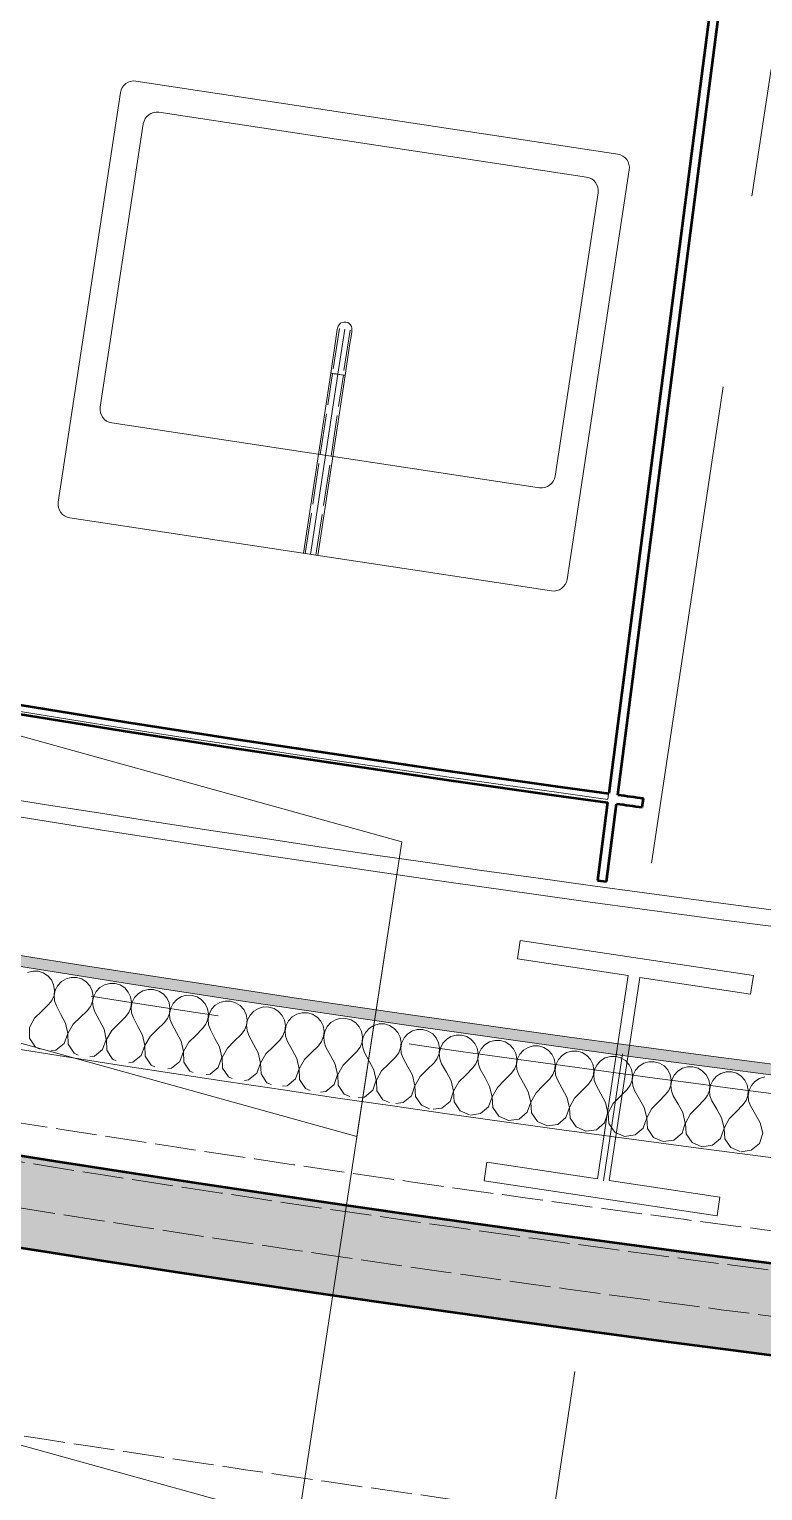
# Model space of a CAD drawing. Header units: millimetres. Extents: x -89663 to 74273, y -103666 to 18539.
# Drawn here: x -31186 to -30380, y -71964 to -70359 of the extents above; entities that cross this region are included whole.
import ezdxf
from ezdxf.enums import TextEntityAlignment as Align

# ---------------------------------------------------------------- set-up
doc = ezdxf.new("R2010")
doc.units = ezdxf.units.MM
doc.header["$MEASUREMENT"] = 0
for name, pattern in [('Dot & Dashed', [670.277762, 352.777767, -176.388884, 0, -141.111112]), ('Double Dashed', [1093.611073, 529.166651, -211.666656, 141.111112, -211.666656]), ('Hidden Line', [55, 45, -10])]:
    doc.linetypes.add(name, pattern=pattern)
for name, color, linetype in [('A-20-M_Floor_Slab', 7, 'Continuous'), ('A-25-M_Wall_Ext', 7, 'Continuous'), ('COLUMN.IFC Import', 7, 'Continuous'), ('New_A-05-M_Gross_Int_WC_s', 7, 'Continuous'), ('New_A-15-MG_Structural_Grid_Phase_2', 7, 'Continuous'), ('New_A-25-M_Wall_Ext', 7, 'Continuous'), ('New_A-25-M_Wall_Int', 7, 'Continuous'), ('New_A-35-M_FFE_Sanitary', 7, 'Continuous'), ('New_A-40-M_Soft_Landscaping_P2', 7, 'Continuous')]:
    doc.layers.add(name, color=color, linetype=linetype)
for name, color, linetype, lineweight in [('A-20-M_Floor_Slab_Pen_No__89', 8, 'Continuous', 20), ('A-25-M_Wall_Ext_Pen_No__87', 8, 'Continuous', 20), ('COLUMN.IFC Import_Pen_No__2', 8, 'Continuous', 15), ('New_A-25-M_Wall_Ext_Pen_No__87', 8, 'Continuous', 20), ('New_A-25-M_Wall_Int_Pen_No__193', 7, 'Continuous', 18), ('New_A-40-M_Soft_Landscaping_P2_Pen_No__150', 7, 'Continuous', 0), ('New_ArchiCAD Zone Stamps_Pen_No__6', 7, 'Continuous', 35)]:
    doc.layers.add(name, color=color, linetype=linetype, lineweight=lineweight)
for name, color, linetype, lineweight, true_color in [('New_A-05-M_Gross_Int_WC_s_Pen_No__74', 7, 'Continuous', 20, 0x606060), ('New_A-15-MG_Structural_Grid_Phase_2_Pen_No__222', 7, 'Continuous', 13, 0x65af33), ('New_A-25-M_Wall_Ext_Pen_No__107', 7, 'Continuous', 15, 0xa6a6a6), ('New_A-25-M_Wall_Ext_Pen_No__27', 7, 'Continuous', 50, 0x2a2a2a), ('New_A-25-M_Wall_Int_Pen_No__107', 7, 'Continuous', 15, 0xa6a6a6), ('New_A-25-M_Wall_Int_Pen_No__149', 7, 'Continuous', 0, 0x2a2a2a), ('New_A-35-M_FFE_Sanitary_Pen_No__211', 7, 'Continuous', 13, 0xebf6ff), ('New_A-35-M_FFE_Sanitary_Pen_No__27', 7, 'Continuous', 50, 0x2a2a2a), ('New_A-35-M_FFE_Sanitary_Pen_No__64', 7, 'Continuous', 20, 0x606060)]:
    doc.layers.add(name, color=color, linetype=linetype, lineweight=lineweight, true_color=true_color)
doc.styles.add('GENERATED_STYLE_1', font='')
doc.styles.add('GENERATED_STYLE_3', font='')
doc.styles.add('GENERATED_STYLE_4', font='')
doc.styles.get('GENERATED_STYLE_1').set_extended_font_data('Arial', bold=True)
doc.styles.get('GENERATED_STYLE_3').set_extended_font_data('Arial')
doc.styles.get('GENERATED_STYLE_4').set_extended_font_data('Swis721 BT')
pattern_1 = [(0, (0, 0), (0, 200), [])]
pattern_2 = [(164.31925, (0, 0), (46.81334, 166.75884), [0, -100]), (164.31925, (-71.55, -69.87), (46.81334, 166.75884), [0, -100])]

# ---------------------------------------------------------------- blocks, each defined once
blk = doc.blocks.new('*X220')
at = {"layer": 'New_A-25-M_Wall_Int_Pen_No__107', "linetype": 'Continuous'}
for p, q in [((-30534.7, -71489.6), (-30530.9, -71491.9)), ((-30530.9, -71491.9), (-30526.9, -71496.3)), ((-30526.9, -71496.3), (-30524.2, -71501.6)), ((-30519.8, -71502.2), (-30515.8, -71497.8)), ((-30515.8, -71497.8), (-30510.8, -71494.7)), ((-30510.8, -71494.7), (-30505.1, -71493)), ((-30505.1, -71493), (-30499.2, -71493)), ((-30499.2, -71493), (-30493.6, -71494.6)), ((-30493.6, -71494.6), (-30488.5, -71497.6)), ((-30488.5, -71497.6), (-30484.5, -71502)), ((-30468.4, -71500.3), (-30462.8, -71498.7)), ((-30462.8, -71498.7), (-30456.9, -71498.6)), ((-30456.9, -71498.6), (-30451.2, -71500.2)), ((-30523.6, -71513.3), (-30525.7, -71518.8)), ((-30524.2, -71501.6), (-30523.1, -71507.4)), ((-30523.1, -71507.4), (-30523.6, -71513.3)), ((-30523.5, -71513.3), (-30522.4, -71507.5)), ((-30522.9, -71519.2), (-30523.5, -71513.3)), ((-30522.4, -71507.5), (-30519.8, -71502.2)), ((-30484.5, -71502), (-30481.9, -71507.3)), ((-30481.9, -71507.3), (-30480.7, -71513.1)), ((-30480.7, -71513.1), (-30481.2, -71519)), ((-30481.1, -71519), (-30480, -71513.2)), ((-30480, -71513.2), (-30477.4, -71507.9)), ((-30477.4, -71507.9), (-30473.4, -71503.5)), ((-30473.4, -71503.5), (-30468.4, -71500.3)), ((-30451.2, -71500.2), (-30446.2, -71503.3)), ((-30446.2, -71503.3), (-30442.2, -71507.6)), ((-30442.2, -71507.6), (-30439.5, -71512.9)), ((-30439.5, -71512.9), (-30438.4, -71518.7)), ((-30437.6, -71518.8), (-30435, -71513.5)), ((-30435, -71513.5), (-30431.1, -71509.1)), ((-30431.1, -71509.1), (-30426.1, -71505.9)), ((-30426.1, -71505.9), (-30420.4, -71504.3)), ((-30420.4, -71504.3), (-30414.5, -71504.2)), ((-30414.5, -71504.2), (-30408.8, -71505.8)), ((-30408.8, -71505.8), (-30403.8, -71508.8)), ((-30403.8, -71508.8), (-30399.8, -71513.2)), ((-30399.8, -71513.2), (-30397.1, -71518.4)), ((-30392.6, -71519), (-30388.7, -71514.6)), ((-30388.7, -71514.6), (-30383.7, -71511.5)), ((-30383.7, -71511.5), (-30378, -71509.8)), ((-30540.9, -71535.4), (-30536.7, -71531.2)), ((-30536.7, -71531.2), (-30529.2, -71523.5)), ((-30525.7, -71518.8), (-30529.2, -71523.5)), ((-30520.8, -71524.7), (-30522.9, -71519.2)), ((-30515.5, -71534), (-30520.8, -71524.7)), ((-30494.3, -71536.9), (-30486.8, -71529.2)), ((-30483.3, -71524.5), (-30486.8, -71529.2)), ((-30481.2, -71519), (-30483.3, -71524.5)), ((-30480.5, -71524.9), (-30481.1, -71519)), ((-30478.4, -71530.4), (-30480.5, -71524.9)), ((-30473.1, -71539.7), (-30478.4, -71530.4)), ((-30440.9, -71530.1), (-30444.4, -71534.9)), ((-30438.8, -71524.6), (-30440.9, -71530.1)), ((-30438.4, -71518.7), (-30438.8, -71524.6)), ((-30438.7, -71524.6), (-30437.6, -71518.8)), ((-30438.1, -71530.5), (-30438.7, -71524.6)), ((-30435.9, -71536), (-30438.1, -71530.5)), ((-30396.4, -71530.1), (-30398.5, -71535.7)), ((-30397.1, -71518.4), (-30396, -71524.2)), ((-30396, -71524.2), (-30396.4, -71530.1)), ((-30396.3, -71530.1), (-30395.2, -71524.3)), ((-30395.7, -71536), (-30396.3, -71530.1)), ((-30395.2, -71524.3), (-30392.6, -71519)), ((-30510.3, -71543.4), (-30515.5, -71534)), ((-30510.3, -71543.4), (-30507.6, -71554.8)), ((-30507.4, -71554.8), (-30501.8, -71544.5)), ((-30501.8, -71544.5), (-30494.3, -71536.9)), ((-30467.9, -71549), (-30473.1, -71539.7)), ((-30459.4, -71550.2), (-30451.9, -71542.5)), ((-30451.9, -71542.5), (-30444.4, -71534.9)), ((-30430.7, -71545.3), (-30435.9, -71536)), ((-30425.4, -71554.6), (-30430.7, -71545.3)), ((-30409.5, -71548.1), (-30402, -71540.4)), ((-30398.5, -71535.7), (-30402, -71540.4)), ((-30393.5, -71541.5), (-30395.7, -71536)), ((-30388.3, -71550.9), (-30393.5, -71541.5)), ((-30507.6, -71554.8), (-30511.3, -71565.9)), ((-30506.8, -71566.5), (-30507.4, -71554.8)), ((-30465.2, -71560.4), (-30468.8, -71571.6)), ((-30467.9, -71549), (-30465.2, -71560.4)), ((-30465, -71560.5), (-30459.4, -71550.2)), ((-30464.3, -71572.2), (-30465, -71560.5)), ((-30425.4, -71554.6), (-30422.7, -71566)), ((-30422.5, -71566.1), (-30417, -71555.8)), ((-30417, -71555.8), (-30409.5, -71548.1)), ((-30383, -71560.2), (-30388.3, -71550.9)), ((-30383, -71560.2), (-30380.2, -71571.6)), ((-30542.6, -71570.4), (-30545.1, -71566.7)), ((-30531.9, -71575.1), (-30542.6, -71570.4)), ((-30520.3, -71573.4), (-30531.9, -71575.1)), ((-30511.3, -71565.9), (-30520.3, -71573.4)), ((-30500.1, -71576.1), (-30506.8, -71566.5)), ((-30489.4, -71580.8), (-30500.1, -71576.1)), ((-30477.8, -71579.1), (-30489.4, -71580.8)), ((-30468.8, -71571.6), (-30477.8, -71579.1)), ((-30457.7, -71581.8), (-30464.3, -71572.2)), ((-30426.4, -71577.2), (-30435.3, -71584.7)), ((-30422.7, -71566), (-30426.4, -71577.2)), ((-30421.9, -71577.7), (-30422.5, -71566.1)), ((-30415.2, -71587.3), (-30421.9, -71577.7)), ((-30380.2, -71571.6), (-30383.9, -71582.7)), ((-30446.9, -71586.4), (-30457.7, -71581.8)), ((-30435.3, -71584.7), (-30446.9, -71586.4)), ((-30405, -71591.7), (-30415.2, -71587.3)), ((-30392.8, -71590.3), (-30403.7, -71591.9)), ((-30383.9, -71582.7), (-30392.8, -71590.3))]:
    blk.add_line(p, q, dxfattribs=at)
blk = doc.blocks.new('Wall_45_1', base_point=(-30534.2, -71486.1))
at = {"layer": 'New_A-25-M_Wall_Int_Pen_No__107', "linetype": 'Continuous'}
h = blk.add_hatch(dxfattribs=at)
h.set_pattern_fill('Plywood_0001', color=256, style=0, pattern_type=2)
h.set_pattern_definition(pattern_1)
h.paths.add_polyline_path([(-19125.8, -70482.4, -0.103838), (-30510.1, -71307.7), (-30512.5, -71325.6, 0.103839), (-19120.8, -70499.7)])
blk.add_hatch(color=256, dxfattribs=at).paths.add_polyline_path([(-30534.2, -71486.1, 0.10384), (-19076, -70655.4), (-19079.3, -70643.8, -0.10384), (-30532.6, -71474.2)])
at = {"layer": 'New_A-25-M_Wall_Int_Pen_No__149', "linetype": 'Continuous'}
for radius, end in [(27776.8, 286.00301), (28046.8, 286.00367)]:
    blk.add_arc((-26783.5, -43782), radius, 262.28997, end, dxfattribs=at)
at = {"layer": 'New_A-25-M_Wall_Int_Pen_No__193', "linetype": 'Continuous'}
for radius, end in [(27794.8, 286.00306), (27944.8, 286.00342), (27956.8, 286.00345)]:
    blk.add_arc((-26783.5, -43782), radius, 262.28997, end, dxfattribs=at)
at = {"layer": 'New_A-25-M_Wall_Int', "color": 250, "lineweight": 50, "true_color": 0x2a2a2a}
blk.add_blockref('*X220', (0, 0), dxfattribs=at)
blk = doc.blocks.new('Female WC_INB 0163_41_1', base_point=(-32279.5, -69544.5))
at = {"layer": 'New_A-05-M_Gross_Int_WC_s_Pen_No__74', "linetype": 'Continuous'}
blk.add_line((-30550.2, -71204.9), (-30338.8, -69569.4), dxfattribs=at)
blk.add_arc((-26783.8, -43782.5), 27679.9, 246.44054, 262.17938, dxfattribs=at)
at = {"layer": 'New_ArchiCAD Zone Stamps_Pen_No__6'}
for tag, height, style, p in [('ROOM_NAME', 250, 'GENERATED_STYLE_1', (-32667.2, -68179)), ('zoneNameLine2', 250, 'GENERATED_STYLE_1', (-32855.7, -68611.2)), ('ROOM_NUMBER', 200, 'GENERATED_STYLE_3', (-33044.1, -69031.9)), ('measuredAreaCode', 200, 'GENERATED_STYLE_3', (-33201.1, -69392)), ('ROOM_HOLES_PRM', 200, 'GENERATED_STYLE_3', (-32893.7, -69526)), ('DUMMY_649', 200, 'GENERATED_STYLE_3', (-32404.4, -69739.4)), ('DUMMY_650', 133.3, 'GENERATED_STYLE_3', (-32125.1, -69845.9))]:
    blk.add_attdef(tag, text='', height=height, rotation=336.4404, dxfattribs=dict(at, style=style)).set_placement(p, align=Align.TOP_LEFT)
blk = doc.blocks.new('Mesh_33_1', base_point=(-40933.1, -67038.1))
at = {"layer": 'New_A-40-M_Soft_Landscaping_P2_Pen_No__150', "linetype": 'Continuous', "flags": 128}
blk.add_lwpolyline([(-40933.1, -67038.1, 0.320491), (-40900.8, -69852.7, 0.075053), (-37194.7, -72335.5, 0.135492), (-17580.9, -76160.2), (-17996, -70643, -0.183873), (-38079.9, -69688.1, -0.169448), (-40869.9, -67158.8, -0.091733)], format="xyb", close=True, dxfattribs=at)
blk = doc.blocks.new('Mesh_34_1', base_point=(-38055.1, -69698.9))
at = {"layer": 'New_A-40-M_Soft_Landscaping_P2_Pen_No__150', "linetype": 'Continuous', "flags": 128}
blk.add_lwpolyline([(-38055.1, -69698.9, -0.169694), (-40869.9, -67158.8, 0.334983), (-40169.4, -69895, 0.065126), (-36684.4, -71850.8, 0.165018), (-17774.3, -73560), (-17996, -70643, -0.183626)], format="xyb", close=True, dxfattribs=at)
blk = doc.blocks.new('Slab_71_1', base_point=(-38011.1, -70020.7))
at = {"layer": 'A-20-M_Floor_Slab_Pen_No__89', "linetype": 'Continuous', "flags": 128}
blk.add_lwpolyline([(-38011.1, -70020.7), (-37706.8, -69326.8), (-30776.4, -71251.7), (-30890.3, -71998.5)], close=True, dxfattribs=at)
blk = doc.blocks.new('Slab_72_1', base_point=(-37706.8, -69326.8))
at = {"layer": 'A-20-M_Floor_Slab_Pen_No__89', "linetype": 'Continuous', "flags": 128}
blk.add_lwpolyline([(-37706.8, -69326.8), (-37838.6, -69627.5), (-30825.7, -71575.3), (-30776.4, -71251.7)], close=True, dxfattribs=at)
blk = doc.blocks.new('Wall_53_1', base_point=(-38176, -69536.6))
at = {"layer": 'New_A-25-M_Wall_Ext_Pen_No__107', "linetype": 'Continuous', "lineweight": 0, "true_color": 0x535353}
blk.add_hatch(color=251, dxfattribs=at).paths.add_polyline_path([(-38176, -69536.6), (-38217.5, -69627.6, 0.177017), (-18856.6, -70909.4), (-18870.6, -70861.5), (-18884.7, -70813.4, -0.177006)])
at = {"layer": 'New_A-25-M_Wall_Ext_Pen_No__27', "linetype": 'Continuous'}
for radius, start in [(28161.8, 246.13805), (28261.8, 246.13561)]:
    blk.add_arc((-26783.5, -43782), radius, start, 286.28897, dxfattribs=at)
blk = doc.blocks.new('Wall_55_1', base_point=(-38175.9, -69536.5))
at = {"layer": 'New_A-25-M_Wall_Ext_Pen_No__87', "linetype": 'Hidden Line'}
for radius in [28161.8, 28211.8]:
    blk.add_arc((-26758.9, -43792.8), radius, 246.08329, 336.44041, dxfattribs=at)
blk = doc.blocks.new('Wall_93_1', base_point=(-37848.3, -69154.4))
at = {"layer": 'New_A-35-M_FFE_Sanitary_Pen_No__211', "linetype": 'Continuous'}
h = blk.add_hatch(dxfattribs=at)
h.set_pattern_fill('Plaster_0001', color=256, style=0, pattern_type=2)
h.set_pattern_definition(pattern_2)
h.paths.add_polyline_path([(-37844.3, -69145.2), (-37848.3, -69154.4, 0.068547), (-30550.5, -71208.5), (-30549.2, -71198.5, -0.068546)])
h = blk.add_hatch(dxfattribs=at)
h.set_pattern_fill('Plaster_0001', color=256, style=0, pattern_type=2)
h.set_pattern_definition(pattern_2)
h.paths.add_polyline_path([(-30539.3, -71199.9), (-30540.6, -71209.8, 0.000255), (-30512.5, -71213.7), (-30511.2, -71203.8, -0.000256)])
at = {"layer": 'New_A-35-M_FFE_Sanitary_Pen_No__27', "linetype": 'Continuous', "flags": 128}
blk.add_lwpolyline([(-30512.5, -71213.7), (-30511.2, -71203.8)], dxfattribs=at)
at = {"layer": 'New_A-35-M_FFE_Sanitary_Pen_No__27', "linetype": 'Continuous'}
for radius, start, end in [(27780, 246.43702, 262.12234), (27770, 246.43702, 262.12216), (27780, 262.14297, 262.20149), (27770, 262.14279, 262.20149)]:
    blk.add_arc((-26743, -43690.6), radius, start, end, dxfattribs=at)
blk = doc.blocks.new('*X512')
at = {"layer": 'New_A-25-M_Wall_Int_Pen_No__107', "linetype": 'Continuous'}
for p, q in [((-31187.3, -71395.2), (-31181.6, -71393.7)), ((-31181.6, -71393.7), (-31175.7, -71393.8)), ((-31175.7, -71393.8), (-31170.1, -71395.6)), ((-31170.1, -71395.6), (-31165.1, -71398.8)), ((-31165.1, -71398.8), (-31161.2, -71403.2)), ((-31161.2, -71403.2), (-31158.7, -71408.5)), ((-31150.2, -71405), (-31145.1, -71401.9)), ((-31145.1, -71401.9), (-31139.4, -71400.4)), ((-31139.4, -71400.4), (-31133.5, -71400.5)), ((-31133.5, -71400.5), (-31127.9, -71402.2)), ((-31127.9, -71402.2), (-31122.9, -71405.4)), ((-31158.7, -71408.5), (-31157.7, -71414.4)), ((-31157.7, -71414.4), (-31158.3, -71420.2)), ((-31158.2, -71420.3), (-31157, -71414.5)), ((-31157, -71414.5), (-31154.2, -71409.2)), ((-31154.2, -71409.2), (-31150.2, -71405)), ((-31122.9, -71405.4), (-31119, -71409.9)), ((-31119, -71409.9), (-31116.5, -71415.2)), ((-31116.5, -71415.2), (-31115.5, -71421)), ((-31114.7, -71421.1), (-31112, -71415.9)), ((-31112, -71415.9), (-31107.9, -71411.6)), ((-31107.9, -71411.6), (-31102.9, -71408.6)), ((-31102.9, -71408.6), (-31097.2, -71407)), ((-31097.2, -71407), (-31091.3, -71407.1)), ((-31091.3, -71407.1), (-31085.6, -71408.8)), ((-31085.6, -71408.8), (-31080.7, -71412)), ((-31080.7, -71412), (-31076.8, -71416.5)), ((-31076.8, -71416.5), (-31074.2, -71421.8)), ((-31069.8, -71422.5), (-31065.7, -71418.2)), ((-31065.7, -71418.2), (-31060.7, -71415.1)), ((-31060.7, -71415.1), (-31055, -71413.6)), ((-31055, -71413.6), (-31049.1, -71413.7)), ((-31049.1, -71413.7), (-31043.4, -71415.4)), ((-31043.4, -71415.4), (-31038.4, -71418.6)), ((-31038.4, -71418.6), (-31034.5, -71423)), ((-31171.9, -71437.8), (-31164.2, -71430.4)), ((-31160.6, -71425.7), (-31164.2, -71430.4)), ((-31158.3, -71420.2), (-31160.6, -71425.7)), ((-31157.8, -71426.2), (-31158.2, -71420.3)), ((-31155.7, -71431.7), (-31157.8, -71426.2)), ((-31150.7, -71441.2), (-31155.7, -71431.7)), ((-31118.3, -71432.4), (-31121.9, -71437)), ((-31116.1, -71426.9), (-31118.3, -71432.4)), ((-31115.5, -71421), (-31116.1, -71426.9)), ((-31115.9, -71426.9), (-31114.7, -71421.1)), ((-31115.5, -71432.8), (-31115.9, -71426.9)), ((-31113.5, -71438.4), (-31115.5, -71432.8)), ((-31073.8, -71433.5), (-31076, -71439)), ((-31074.2, -71421.8), (-31073.2, -71427.6)), ((-31073.2, -71427.6), (-31073.8, -71433.5)), ((-31073.7, -71433.5), (-31072.5, -71427.7)), ((-31073.2, -71439.4), (-31073.7, -71433.5)), ((-31072.5, -71427.7), (-31069.8, -71422.5)), ((-31034.5, -71423), (-31032, -71428.3)), ((-31032, -71428.3), (-31031, -71434.1)), ((-31031, -71434.1), (-31031.6, -71440)), ((-31031.4, -71440), (-31030.2, -71434.2)), ((-31030.2, -71434.2), (-31027.5, -71429)), ((-31027.5, -71429), (-31023.5, -71424.7)), ((-31023.5, -71424.7), (-31018.4, -71421.6)), ((-31018.4, -71421.6), (-31012.7, -71420.1)), ((-31012.7, -71420.1), (-31006.8, -71420.2)), ((-31006.8, -71420.2), (-31001.2, -71421.9)), ((-31001.2, -71421.9), (-30996.2, -71425)), ((-30996.2, -71425), (-30992.3, -71429.4)), ((-30992.3, -71429.4), (-30989.7, -71434.8)), ((-30989.7, -71434.8), (-30988.7, -71440.6)), ((-30988, -71440.7), (-30985.3, -71435.4)), ((-30985.3, -71435.4), (-30981.2, -71431.1)), ((-30981.2, -71431.1), (-30976.2, -71428.1)), ((-30976.2, -71428.1), (-30970.5, -71426.5)), ((-30970.5, -71426.5), (-30964.6, -71426.6)), ((-30964.6, -71426.6), (-30958.9, -71428.3)), ((-30958.9, -71428.3), (-30953.9, -71431.4)), ((-30953.9, -71431.4), (-30950, -71435.8)), ((-30939, -71437.5), (-30933.9, -71434.5)), ((-30933.9, -71434.5), (-30928.2, -71432.9)), ((-30928.2, -71432.9), (-30922.3, -71433)), ((-30922.3, -71433), (-30916.7, -71434.6)), ((-30916.7, -71434.6), (-30911.7, -71437.8)), ((-31185.4, -71455.4), (-31179.6, -71445.3)), ((-31179.6, -71445.3), (-31171.9, -71437.8)), ((-31145.7, -71450.7), (-31150.7, -71441.2)), ((-31145.7, -71450.7), (-31143.3, -71462.1)), ((-31137.3, -71452), (-31129.6, -71444.5)), ((-31129.6, -71444.5), (-31121.9, -71437)), ((-31108.5, -71447.8), (-31113.5, -71438.4)), ((-31103.4, -71457.3), (-31108.5, -71447.8)), ((-31095, -71458.6), (-31087.3, -71451.1)), ((-31087.3, -71451.1), (-31079.7, -71443.6)), ((-31076, -71439), (-31079.7, -71443.6)), ((-31071.2, -71445), (-31073.2, -71439.4)), ((-31066.2, -71454.4), (-31071.2, -71445)), ((-31045, -71457.7), (-31037.4, -71450.2)), ((-31033.8, -71445.5), (-31037.4, -71450.2)), ((-31031.6, -71440), (-31033.8, -71445.5)), ((-31031, -71445.9), (-31031.4, -71440)), ((-31028.9, -71451.5), (-31031, -71445.9)), ((-31023.9, -71460.9), (-31028.9, -71451.5)), ((-30989.3, -71446.5), (-30991.5, -71452)), ((-30988.7, -71440.6), (-30989.3, -71446.5)), ((-30989.1, -71446.5), (-30988, -71440.7)), ((-30988.7, -71452.4), (-30989.1, -71446.5)), ((-30950, -71435.8), (-30947.4, -71441.2)), ((-30947.4, -71441.2), (-30946.4, -71447)), ((-30946.4, -71447), (-30947, -71452.9)), ((-30946.8, -71452.9), (-30945.7, -71447.1)), ((-30945.7, -71447.1), (-30943, -71441.8)), ((-30943, -71441.8), (-30939, -71437.5)), ((-30911.7, -71437.8), (-30907.8, -71442.2)), ((-30907.8, -71442.2), (-30905.2, -71447.5)), ((-30905.2, -71447.5), (-30904.1, -71453.3)), ((-30903.4, -71453.4), (-30900.7, -71448.2)), ((-30900.7, -71448.2), (-30896.7, -71443.8)), ((-30896.7, -71443.8), (-30891.6, -71440.8)), ((-30891.6, -71440.8), (-30886, -71439.2)), ((-30886, -71439.2), (-30880.1, -71439.3)), ((-30880.1, -71439.3), (-30874.4, -71440.9)), ((-30874.4, -71440.9), (-30869.4, -71444.1)), ((-30869.4, -71444.1), (-30865.5, -71448.5)), ((-30865.5, -71448.5), (-30862.9, -71453.8)), ((-30858.4, -71454.4), (-30854.4, -71450.1)), ((-30854.4, -71450.1), (-30849.4, -71447)), ((-30849.4, -71447), (-30843.7, -71445.4)), ((-30843.7, -71445.4), (-30837.8, -71445.5)), ((-30837.8, -71445.5), (-30832.1, -71447.1)), ((-30832.1, -71447.1), (-30827.1, -71450.3)), ((-30827.1, -71450.3), (-30823.2, -71454.7)), ((-30807.1, -71453.2), (-30801.4, -71451.6)), ((-30801.4, -71451.6), (-30795.5, -71451.6)), ((-31185.1, -71467.1), (-31185.4, -71455.4)), ((-31178.6, -71476.9), (-31185.1, -71467.1)), ((-31143.3, -71462.1), (-31147.2, -71473.1)), ((-31143.1, -71462.1), (-31137.3, -71452)), ((-31142.8, -71473.8), (-31143.1, -71462.1)), ((-31103.4, -71457.3), (-31101, -71468.7)), ((-31100.8, -71468.8), (-31095, -71458.6)), ((-31061.1, -71463.9), (-31066.2, -71454.4)), ((-31061.1, -71463.9), (-31058.7, -71475.3)), ((-31058.5, -71475.3), (-31052.7, -71465.2)), ((-31052.7, -71465.2), (-31045, -71457.7)), ((-31018.8, -71470.4), (-31023.9, -71460.9)), ((-31010.4, -71471.7), (-31002.7, -71464.2)), ((-31002.7, -71464.2), (-30995.1, -71456.6)), ((-30991.5, -71452), (-30995.1, -71456.6)), ((-30986.6, -71457.9), (-30988.7, -71452.4)), ((-30981.6, -71467.4), (-30986.6, -71457.9)), ((-30976.5, -71476.8), (-30981.6, -71467.4)), ((-30960.4, -71470.6), (-30952.8, -71463.1)), ((-30949.2, -71458.4), (-30952.8, -71463.1)), ((-30947, -71452.9), (-30949.2, -71458.4)), ((-30946.4, -71458.8), (-30946.8, -71452.9)), ((-30944.3, -71464.3), (-30946.4, -71458.8)), ((-30939.2, -71473.8), (-30944.3, -71464.3)), ((-30906.9, -71464.7), (-30910.5, -71469.4)), ((-30904.7, -71459.2), (-30906.9, -71464.7)), ((-30904.1, -71453.3), (-30904.7, -71459.2)), ((-30904.5, -71459.2), (-30903.4, -71453.4)), ((-30904.1, -71465.1), (-30904.5, -71459.2)), ((-30902, -71470.7), (-30904.1, -71465.1)), ((-30862.4, -71465.5), (-30864.6, -71471)), ((-30862.9, -71453.8), (-30861.8, -71459.6)), ((-30861.8, -71459.6), (-30862.4, -71465.5)), ((-30862.2, -71465.5), (-30861.1, -71459.7)), ((-30861.8, -71471.4), (-30862.2, -71465.5)), ((-30861.1, -71459.7), (-30858.4, -71454.4)), ((-30823.2, -71454.7), (-30820.6, -71460)), ((-30820.6, -71460), (-30819.5, -71465.8)), ((-30819.5, -71465.8), (-30820.1, -71471.7)), ((-30819.9, -71471.7), (-30818.8, -71465.9)), ((-30818.8, -71465.9), (-30816.1, -71460.6)), ((-30816.1, -71460.6), (-30812.1, -71456.3)), ((-30812.1, -71456.3), (-30807.1, -71453.2)), ((-30795.5, -71451.6), (-30789.8, -71453.3)), ((-30789.8, -71453.3), (-30784.8, -71456.4)), ((-30784.8, -71456.4), (-30780.9, -71460.8)), ((-30780.9, -71460.8), (-30778.3, -71466.1)), ((-30778.3, -71466.1), (-30777.2, -71471.9)), ((-30776.5, -71472), (-30773.8, -71466.7)), ((-30773.8, -71466.7), (-30769.8, -71462.4)), ((-30769.8, -71462.4), (-30764.8, -71459.3)), ((-30764.8, -71459.3), (-30759.1, -71457.7)), ((-30759.1, -71457.7), (-30753.2, -71457.7)), ((-30753.2, -71457.7), (-30747.5, -71459.4)), ((-30747.5, -71459.4), (-30742.5, -71462.5)), ((-30742.5, -71462.5), (-30738.6, -71466.9)), ((-30738.6, -71466.9), (-30736, -71472.2)), ((-30727.5, -71468.5), (-30722.5, -71465.4)), ((-30722.5, -71465.4), (-30716.8, -71463.8)), ((-30716.8, -71463.8), (-30710.9, -71463.8)), ((-30710.9, -71463.8), (-30705.2, -71465.4)), ((-30705.2, -71465.4), (-30700.2, -71468.5)), ((-31173.5, -71479.3), (-31178.6, -71476.9)), ((-31156.4, -71480.4), (-31161.8, -71481.1)), ((-31147.2, -71473.1), (-31156.4, -71480.4)), ((-31136.3, -71483.6), (-31142.8, -71473.8)), ((-31131.8, -71485.7), (-31136.3, -71483.6)), ((-31104.9, -71479.8), (-31114, -71487.1)), ((-31101, -71468.7), (-31104.9, -71479.8)), ((-31100.4, -71480.5), (-31100.8, -71468.8)), ((-31094, -71490.2), (-31100.4, -71480.5)), ((-31058.7, -71475.3), (-31062.6, -71486.3)), ((-31058.1, -71487), (-31058.5, -71475.3)), ((-31016.3, -71481.8), (-31020.2, -71492.9)), ((-31018.8, -71470.4), (-31016.3, -71481.8)), ((-31016.2, -71481.8), (-31010.4, -71471.7)), ((-31015.7, -71493.5), (-31016.2, -71481.8)), ((-30976.5, -71476.8), (-30974, -71488.2)), ((-30973.8, -71488.3), (-30968, -71478.1)), ((-30968, -71478.1), (-30960.4, -71470.6)), ((-30934.2, -71483.2), (-30939.2, -71473.8)), ((-30934.2, -71483.2), (-30931.6, -71494.6)), ((-30925.7, -71484.5), (-30918.1, -71476.9)), ((-30918.1, -71476.9), (-30910.5, -71469.4)), ((-30896.9, -71480.1), (-30902, -71470.7)), ((-30891.8, -71489.5), (-30896.9, -71480.1)), ((-30883.4, -71490.8), (-30875.8, -71483.2)), ((-30875.8, -71483.2), (-30868.1, -71475.7)), ((-30864.6, -71471), (-30868.1, -71475.7)), ((-30859.7, -71476.9), (-30861.8, -71471.4)), ((-30854.6, -71486.3), (-30859.7, -71476.9)), ((-30833.4, -71489.4), (-30825.8, -71481.9)), ((-30822.2, -71477.2), (-30825.8, -71481.9)), ((-30820.1, -71471.7), (-30822.2, -71477.2)), ((-30819.4, -71477.6), (-30819.9, -71471.7)), ((-30817.4, -71483.1), (-30819.4, -71477.6)), ((-30812.2, -71492.5), (-30817.4, -71483.1)), ((-30779.9, -71483.3), (-30783.5, -71488)), ((-30777.8, -71477.8), (-30779.9, -71483.3)), ((-30777.2, -71471.9), (-30777.8, -71477.8)), ((-30777.6, -71477.8), (-30776.5, -71472)), ((-30777.1, -71483.7), (-30777.6, -71477.8)), ((-30775, -71489.2), (-30777.1, -71483.7)), ((-30736, -71472.2), (-30734.9, -71478)), ((-30734.9, -71478), (-30735.4, -71483.9)), ((-30735.3, -71483.9), (-30734.1, -71478.1)), ((-30734.1, -71478.1), (-30731.5, -71472.8)), ((-30731.5, -71472.8), (-30727.5, -71468.5)), ((-30700.2, -71468.5), (-30696.3, -71472.9)), ((-30696.3, -71472.9), (-30693.6, -71478.2)), ((-30693.6, -71478.2), (-30692.5, -71484)), ((-30691.8, -71484.1), (-30689.2, -71478.8)), ((-30689.2, -71478.8), (-30685.2, -71474.5)), ((-30685.2, -71474.5), (-30680.2, -71471.4)), ((-30680.2, -71471.4), (-30674.5, -71469.7)), ((-30674.5, -71469.7), (-30668.6, -71469.7)), ((-30668.6, -71469.7), (-30662.9, -71471.4)), ((-30662.9, -71471.4), (-30657.9, -71474.5)), ((-30657.9, -71474.5), (-30653.9, -71478.8)), ((-30653.9, -71478.8), (-30651.3, -71484.1)), ((-30646.8, -71484.8), (-30642.8, -71480.4)), ((-30642.8, -71480.4), (-30637.8, -71477.3)), ((-30637.8, -71477.3), (-30632.2, -71475.7)), ((-30632.2, -71475.7), (-30626.3, -71475.7)), ((-30626.3, -71475.7), (-30620.6, -71477.3)), ((-30620.6, -71477.3), (-30615.6, -71480.4)), ((-30615.6, -71480.4), (-30611.6, -71484.7)), ((-30600.5, -71486.3), (-30595.5, -71483.1)), ((-30595.5, -71483.1), (-30589.8, -71481.5)), ((-30589.8, -71481.5), (-30583.9, -71481.5)), ((-30583.9, -71481.5), (-30578.3, -71483.1)), ((-30578.3, -71483.1), (-30573.2, -71486.2)), ((-31114, -71487.1), (-31118.8, -71487.7)), ((-31089.9, -71492.1), (-31094, -71490.2)), ((-31071.7, -71493.7), (-31076, -71494.2)), ((-31062.6, -71486.3), (-31071.7, -71493.7)), ((-31051.6, -71496.8), (-31058.1, -71487)), ((-31047.7, -71498.6), (-31051.6, -71496.8)), ((-31020.2, -71492.9), (-31029.3, -71500.2)), ((-31009.2, -71503.3), (-31015.7, -71493.5)), ((-30977.9, -71499.3), (-30987, -71506.7)), ((-30974, -71488.2), (-30977.9, -71499.3)), ((-30973.4, -71500), (-30973.8, -71488.3)), ((-30931.6, -71494.6), (-30935.5, -71505.7)), ((-30931.5, -71494.6), (-30925.7, -71484.5)), ((-30931, -71506.3), (-30931.5, -71494.6)), ((-30891.8, -71489.5), (-30889.3, -71500.9)), ((-30889.1, -71501), (-30883.4, -71490.8)), ((-30849.5, -71495.7), (-30854.6, -71486.3)), ((-30849.5, -71495.7), (-30846.9, -71507.2)), ((-30846.7, -71507.2), (-30841, -71497)), ((-30841, -71497), (-30833.4, -71489.4)), ((-30807.1, -71501.9), (-30812.2, -71492.5)), ((-30798.6, -71503.2), (-30791.1, -71495.6)), ((-30791.1, -71495.6), (-30783.5, -71488)), ((-30769.9, -71498.6), (-30775, -71489.2)), ((-30764.7, -71508), (-30769.9, -71498.6)), ((-30748.7, -71501.7), (-30741.1, -71494.1)), ((-30737.6, -71489.4), (-30741.1, -71494.1)), ((-30735.4, -71483.9), (-30737.6, -71489.4)), ((-30734.8, -71489.8), (-30735.3, -71483.9)), ((-30732.7, -71495.3), (-30734.8, -71489.8)), ((-30727.5, -71504.7), (-30732.7, -71495.3)), ((-30695.2, -71495.4), (-30698.8, -71500.1)), ((-30693.1, -71489.9), (-30695.2, -71495.4)), ((-30692.5, -71484), (-30693.1, -71489.9)), ((-30692.9, -71489.9), (-30691.8, -71484.1)), ((-30692.4, -71495.8), (-30692.9, -71489.9)), ((-30690.3, -71501.3), (-30692.4, -71495.8)), ((-30650.7, -71495.8), (-30652.9, -71501.3)), ((-30651.3, -71484.1), (-30650.2, -71489.9)), ((-30650.2, -71489.9), (-30650.7, -71495.8)), ((-30650.6, -71495.8), (-30649.5, -71490)), ((-30650, -71501.7), (-30650.6, -71495.8)), ((-30649.5, -71490), (-30646.8, -71484.8)), ((-30611.6, -71484.7), (-30609, -71490)), ((-30609, -71490), (-30607.9, -71495.8)), ((-30607.9, -71495.8), (-30608.4, -71501.7)), ((-30608.2, -71501.7), (-30607.1, -71495.9)), ((-30607.1, -71495.9), (-30604.5, -71490.6)), ((-30604.5, -71490.6), (-30600.5, -71486.3)), ((-30573.2, -71486.2), (-30569.2, -71490.5)), ((-30569.2, -71490.5), (-30566.6, -71495.8)), ((-30566.6, -71495.8), (-30565.5, -71501.6)), ((-30564.8, -71501.7), (-30562.1, -71496.4)), ((-30562.1, -71496.4), (-30558.2, -71492.1)), ((-30558.2, -71492.1), (-30553.2, -71488.9)), ((-30553.2, -71488.9), (-30547.5, -71487.3)), ((-30547.5, -71487.3), (-30541.6, -71487.3)), ((-30541.6, -71487.3), (-30535.9, -71488.9)), ((-30535.9, -71488.9), (-30534.7, -71489.6)), ((-31029.3, -71500.2), (-31033.5, -71500.7)), ((-31005.4, -71505), (-31009.2, -71503.3)), ((-30987, -71506.7), (-30991.2, -71507.2)), ((-30966.9, -71509.7), (-30973.4, -71500)), ((-30962.8, -71511.6), (-30966.9, -71509.7)), ((-30944.6, -71513.1), (-30949.2, -71513.6)), ((-30935.5, -71505.7), (-30944.6, -71513.1)), ((-30924.5, -71516.1), (-30931, -71506.3)), ((-30893.1, -71512), (-30902.2, -71519.4)), ((-30889.3, -71500.9), (-30893.1, -71512)), ((-30888.6, -71512.7), (-30889.1, -71501)), ((-30882.1, -71522.4), (-30888.6, -71512.7)), ((-30846.9, -71507.2), (-30850.7, -71518.2)), ((-30846.3, -71518.9), (-30846.7, -71507.2)), ((-30804.5, -71513.3), (-30808.3, -71524.4)), ((-30807.1, -71501.9), (-30804.5, -71513.3)), ((-30804.4, -71513.4), (-30798.6, -71503.2)), ((-30803.9, -71525.1), (-30804.4, -71513.4)), ((-30764.7, -71508), (-30762.1, -71519.5)), ((-30762, -71519.5), (-30756.3, -71509.3)), ((-30756.3, -71509.3), (-30748.7, -71501.7)), ((-30722.4, -71514.1), (-30727.5, -71504.7)), ((-30722.4, -71514.1), (-30719.7, -71525.5)), ((-30719.6, -71525.5), (-30713.9, -71515.3)), ((-30713.9, -71515.3), (-30706.3, -71507.7)), ((-30706.3, -71507.7), (-30698.8, -71500.1)), ((-30685.1, -71510.7), (-30690.3, -71501.3)), ((-30680, -71520.1), (-30685.1, -71510.7)), ((-30671.5, -71521.3), (-30663.9, -71513.7)), ((-30663.9, -71513.7), (-30656.4, -71506.1)), ((-30652.9, -71501.3), (-30656.4, -71506.1)), ((-30647.9, -71507.3), (-30650, -71501.7)), ((-30642.8, -71516.6), (-30647.9, -71507.3)), ((-30621.6, -71519.6), (-30614, -71512)), ((-30610.5, -71507.2), (-30614, -71512)), ((-30608.4, -71501.7), (-30610.5, -71507.2)), ((-30607.7, -71507.6), (-30608.2, -71501.7)), ((-30605.5, -71513.1), (-30607.7, -71507.6)), ((-30600.4, -71522.5), (-30605.5, -71513.1)), ((-30568.1, -71513), (-30571.6, -71517.8)), ((-30566, -71507.5), (-30568.1, -71513)), ((-30565.5, -71501.6), (-30566, -71507.5)), ((-30565.8, -71507.5), (-30564.8, -71501.7)), ((-30565.3, -71513.4), (-30565.8, -71507.5)), ((-30563.2, -71518.9), (-30565.3, -71513.4)), ((-30920, -71518.1), (-30924.5, -71516.1)), ((-30902.2, -71519.4), (-30907.3, -71520)), ((-30876.9, -71524.7), (-30882.1, -71522.4)), ((-30859.8, -71525.6), (-30865.7, -71526.4)), ((-30850.7, -71518.2), (-30859.8, -71525.6)), ((-30839.7, -71528.6), (-30846.3, -71518.9)), ((-30833.6, -71531.3), (-30839.7, -71528.6)), ((-30817.4, -71531.8), (-30824.3, -71532.8)), ((-30808.3, -71524.4), (-30817.4, -71531.8)), ((-30797.3, -71534.8), (-30803.9, -71525.1)), ((-30765.9, -71530.5), (-30775, -71538)), ((-30762.1, -71519.5), (-30765.9, -71530.5)), ((-30761.5, -71531.2), (-30762, -71519.5)), ((-30754.9, -71540.9), (-30761.5, -71531.2)), ((-30719.7, -71525.5), (-30723.5, -71536.6)), ((-30719, -71537.2), (-30719.6, -71525.5)), ((-30677.3, -71531.5), (-30681.1, -71542.6)), ((-30680, -71520.1), (-30677.3, -71531.5)), ((-30677.2, -71531.5), (-30671.5, -71521.3)), ((-30676.6, -71543.2), (-30677.2, -71531.5)), ((-30637.6, -71526), (-30642.8, -71516.6)), ((-30637.6, -71526), (-30634.9, -71537.4)), ((-30634.7, -71537.4), (-30629.1, -71527.2)), ((-30629.1, -71527.2), (-30621.6, -71519.6)), ((-30595.2, -71531.9), (-30600.4, -71522.5)), ((-30595.2, -71531.9), (-30592.5, -71543.3)), ((-30586.7, -71533), (-30579.2, -71525.4)), ((-30579.2, -71525.4), (-30571.6, -71517.8)), ((-30558, -71528.3), (-30563.2, -71518.9)), ((-30552.7, -71537.7), (-30558, -71528.3)), ((-30790, -71538), (-30797.3, -71534.8)), ((-30775, -71538), (-30783, -71539.1)), ((-30746.2, -71544.7), (-30754.9, -71540.9)), ((-30732.5, -71544), (-30742, -71545.3)), ((-30723.5, -71536.6), (-30732.5, -71544)), ((-30712.4, -71546.9), (-30719, -71537.2)), ((-30702.2, -71551.4), (-30712.4, -71546.9)), ((-30681.1, -71542.6), (-30690.1, -71550)), ((-30670, -71552.9), (-30676.6, -71543.2)), ((-30634.9, -71537.4), (-30638.7, -71548.5)), ((-30634.2, -71549.1), (-30634.7, -71537.4)), ((-30592.5, -71543.3), (-30596.2, -71554.4)), ((-30592.3, -71543.3), (-30586.7, -71533)), ((-30591.7, -71555), (-30592.3, -71543.3)), ((-30552.7, -71537.7), (-30550.1, -71549.1)), ((-30549.9, -71549.1), (-30544.3, -71538.8)), ((-30544.3, -71538.8), (-30540.9, -71535.4)), ((-30690.1, -71550), (-30701.2, -71551.6)), ((-30659.3, -71557.6), (-30670, -71552.9)), ((-30647.7, -71556), (-30659.3, -71557.6)), ((-30638.7, -71548.5), (-30647.7, -71556)), ((-30627.5, -71558.8), (-30634.2, -71549.1)), ((-30616.8, -71563.5), (-30627.5, -71558.8)), ((-30605.2, -71561.9), (-30616.8, -71563.5)), ((-30596.2, -71554.4), (-30605.2, -71561.9)), ((-30585.1, -71564.6), (-30591.7, -71555)), ((-30553.8, -71560.2), (-30562.8, -71567.7)), ((-30550.1, -71549.1), (-30553.8, -71560.2)), ((-30549.3, -71560.8), (-30549.9, -71549.1)), ((-30545.1, -71566.7), (-30549.3, -71560.8)), ((-30574.3, -71569.3), (-30585.1, -71564.6)), ((-30562.8, -71567.7), (-30574.3, -71569.3))]:
    blk.add_line(p, q, dxfattribs=at)
blk = doc.blocks.new('Wall_117_1', base_point=(-37959.5, -69407.8))
at = {"layer": 'New_A-25-M_Wall_Int_Pen_No__107', "linetype": 'Continuous'}
h = blk.add_hatch(dxfattribs=at)
h.set_pattern_fill('Plywood_0001', color=256, style=0, pattern_type=2)
h.set_pattern_definition(pattern_1)
h.paths.add_polyline_path([(-30510.1, -71307.7, -0.069282), (-37887.5, -69242.8), (-37894.7, -69259.3, 0.069282), (-30512.5, -71325.6)])
blk.add_hatch(color=256, dxfattribs=at).paths.add_polyline_path([(-37959.5, -69407.8, 0.069282), (-30534.2, -71486.1), (-30532.6, -71474.2, -0.069282), (-37954.7, -69396.8)])
at = {"layer": 'New_A-25-M_Wall_Int_Pen_No__149', "linetype": 'Continuous'}
for radius, start in [(27776.8, 246.43702), (28046.8, 246.43704)]:
    blk.add_arc((-26783.5, -43782), radius, start, 262.28997, dxfattribs=at)
at = {"layer": 'New_A-25-M_Wall_Int_Pen_No__193', "linetype": 'Continuous'}
for radius, start in [(27794.8, 246.43702), (27944.8, 246.43703), (27956.8, 246.43704)]:
    blk.add_arc((-26783.5, -43782), radius, start, 262.28997, dxfattribs=at)
at = {"layer": 'New_A-25-M_Wall_Int', "color": 250, "lineweight": 50, "true_color": 0x2a2a2a}
blk.add_blockref('*X512', (0, 0), dxfattribs=at)
blk = doc.blocks.new('Wall_135_1', base_point=(-30338.6, -69569))
at = {"layer": 'New_A-35-M_FFE_Sanitary_Pen_No__211', "linetype": 'Continuous'}
h = blk.add_hatch(dxfattribs=at)
h.set_pattern_fill('Plaster_0001', color=256, style=0, pattern_type=2)
h.set_pattern_definition([(82.63477, (0, 0), (-171.776, 22.2038), [0, -100]), (82.63477, (-79.48, 60.69), (-171.776, 22.2038), [0, -100])])
h.paths.add_polyline_path([(-30338.6, -69569), (-30561.6, -71293.9), (-30551.6, -71295.1), (-30330, -69580.1)])
at = {"layer": 'New_A-35-M_FFE_Sanitary_Pen_No__27', "linetype": 'Continuous', "flags": 128}
for points in [[(-30338.6, -69569), (-30549.2, -71198.5)], [(-30539.3, -71199.9), (-30330, -69580.1)], [(-30550.5, -71208.5), (-30561.6, -71293.9)], [(-30551.6, -71295.1), (-30540.6, -71209.8)], [(-30561.6, -71293.9), (-30551.6, -71295.1)]]:
    blk.add_lwpolyline(points, dxfattribs=at)
blk = doc.blocks.new('Wall_231_1', base_point=(-38294.6, -69816.9))
at = {"layer": 'A-25-M_Wall_Ext_Pen_No__87', "linetype": 'Hidden Line'}
for radius, start, end in [(28130.8, 246.16287, 336.76285), (28469.8, 246.15506, 336.76093)]:
    blk.add_arc((-26785.3, -43777.2), radius, start, end, dxfattribs=at)
blk = doc.blocks.new('Elbow Tube 19')
at = {"layer": 'New_A-35-M_FFE_Sanitary_Pen_No__64', "linetype": 'Continuous'}
for p, q in [((-8, 0), (-7.7, 2.1)), ((-7.7, -2.1), (-8, 0)), ((-7.7, 2.1), (-6.9, 4)), ((-6.9, 4), (-5.7, 5.7)), ((-5.7, 5.7), (-4, 6.9)), ((-4, 6.9), (-2.1, 7.7)), ((-2.1, 7.7), (0, 8)), ((1.7, 8), (0, 8)), ((6.7, 8), (1.7, 8)), ((14.6, 8), (6.7, 8)), ((25, 8), (14.6, 8)), ((37.1, 8), (25, 8)), ((50, 8), (37.1, 8)), ((50, 7.7), (50, 8)), ((50, 6.9), (50, 7.7)), ((50, 5.7), (50, 6.9)), ((50, 4), (50, 5.7)), ((50, 2.1), (50, 4)), ((50, 0), (50, 2.1)), ((50, -2.1), (50, 0)), ((-6.9, -4), (-7.7, -2.1)), ((-5.7, -5.7), (-6.9, -4)), ((-4, -6.9), (-5.7, -5.7)), ((-2.1, -7.7), (-4, -6.9)), ((0, -8), (-2.1, -7.7)), ((1.7, -8), (0, -8)), ((6.7, -8), (1.7, -8)), ((14.6, -8), (6.7, -8)), ((25, -8), (14.6, -8)), ((37.1, -8), (25, -8)), ((50, -8), (37.1, -8)), ((50, -4), (50, -2.1)), ((50, -5.7), (50, -4)), ((50, -6.9), (50, -5.7)), ((50, -7.7), (50, -6.9)), ((50, -8), (50, -7.7))]:
    blk.add_line(p, q, dxfattribs=at)
at = {"layer": 'New_A-35-M_FFE_Sanitary_Pen_No__64', "linetype": 'Hidden Line'}
for p, q in [((0, 6), (50, 6)), ((0, -6), (50, -6))]:
    blk.add_line(p, q, dxfattribs=at)
at = {"layer": 'New_A-35-M_FFE_Sanitary_Pen_No__64', "linetype": 'Dot & Dashed'}
blk.add_line((0, 0), (50, 0), dxfattribs=at)
blk = doc.blocks.new('Tube 19')
at = {"layer": 'New_A-35-M_FFE_Sanitary_Pen_No__64', "linetype": 'Continuous'}
for p, q in [((0, 8), (0, -8)), ((200, 8), (0, 8)), ((200, -8), (200, 8)), ((0, -8), (200, -8))]:
    blk.add_line(p, q, dxfattribs=at)
at = {"layer": 'New_A-35-M_FFE_Sanitary_Pen_No__64', "linetype": 'Hidden Line'}
for p, q in [((0, 6), (200, 6)), ((0, -6), (200, -6))]:
    blk.add_line(p, q, dxfattribs=at)
at = {"layer": 'New_A-35-M_FFE_Sanitary_Pen_No__64', "linetype": 'Dot & Dashed'}
blk.add_line((0, 0), (200, 0), dxfattribs=at)
blk = doc.blocks.new('Standard grid marker_8')
at = {"layer": 'New_A-15-MG_Structural_Grid_Phase_2_Pen_No__222', "linetype": 'Double Dashed'}
blk.add_line((2590.6, 0), (0, 0), dxfattribs=at)
at = {"layer": 'New_A-15-MG_Structural_Grid_Phase_2_Pen_No__222', "style": 'GENERATED_STYLE_4'}
for tag, p in [('AC_MarkerText_1_0', (-500, 43.4)), ('AC_MarkerText_1_1', (22695.6, 43.4))]:
    blk.add_attdef(tag, text='', height=350, rotation=255.0108, dxfattribs=at).set_placement(p, align=Align.MIDDLE_CENTER)
blk = doc.blocks.new('Standard grid marker_24')
at = {"layer": 'New_A-15-MG_Structural_Grid_Phase_2_Pen_No__222', "linetype": 'Double Dashed'}
blk.add_arc((0, 0), 27977.6, 0, 90.63597, dxfattribs=at)
at = {"layer": 'New_A-15-MG_Structural_Grid_Phase_2_Pen_No__222', "style": 'GENERATED_STYLE_4'}
blk.add_attdef('AC_MarkerText_1', text='', height=350, rotation=90.3066, dxfattribs=at).set_placement((-1326.2, 28008), align=Align.MIDDLE_CENTER)
blk = doc.blocks.new('Column 145')
at = {"layer": 'COLUMN.IFC Import_Pen_No__2', "linetype": 'Continuous'}
for p, q in [((-129.4, 133.35), (129.4, 133.35)), ((-129.4, 112.85), (-129.4, 133.35)), ((129.4, 133.35), (129.4, 112.85)), ((-6.4, 112.85), (-129.4, 112.85)), ((-6.4, -112.85), (-6.4, 112.85)), ((6.4, 112.85), (6.4, -112.85)), ((129.4, 112.85), (6.4, 112.85)), ((-129.4, -112.85), (-6.4, -112.85)), ((-129.4, -133.35), (-129.4, -112.85)), ((6.4, -112.85), (129.4, -112.85)), ((129.4, -112.85), (129.4, -133.35)), ((129.4, -133.35), (-129.4, -133.35))]:
    blk.add_line(p, q, dxfattribs=at)
blk = doc.blocks.new('Basin 19')
at = {"layer": 'New_A-35-M_FFE_Sanitary_Pen_No__64', "linetype": 'Continuous'}
for p, q in [((-267.5, 0), (267.5, 0)), ((-282.5, -470), (-282.5, -15)), ((282.5, -15), (282.5, -470)), ((-237.5, -110), (237.5, -110)), ((-252.5, -440), (-252.5, -125)), ((252.5, -125), (252.5, -440)), ((237.5, -455), (-237.5, -455)), ((267.5, -485), (-267.5, -485))]:
    blk.add_line(p, q, dxfattribs=at)
for centre, start, end in [((-267.5, -15), 90, 180), ((267.5, -15), 0, 90), ((-237.5, -125), 90, 180), ((237.5, -125), 0, 90), ((-237.5, -440), 180, 270), ((237.5, -440), 270, 0), ((-267.5, -470), 180, 270), ((267.5, -470), 270, 0)]:
    blk.add_arc(centre, 15, start, end, dxfattribs=at)

msp = doc.modelspace()

# ---------------------------------------------------------------- block references
at = {"layer": 'A-20-M_Floor_Slab', "color": 8, "linetype": 'Continuous', "lineweight": 20}
for name, p in [('Slab_71_1', (-38011.1, -70020.7)), ('Slab_72_1', (-37706.8, -69326.8))]:
    msp.add_blockref(name, p, dxfattribs=at)
at = {"layer": 'A-25-M_Wall_Ext', "color": 250, "lineweight": 50, "true_color": 0x2a2a2a}
msp.add_blockref('Wall_231_1', (-38294.6, -69816.9), dxfattribs=at)
at = {"layer": 'COLUMN.IFC Import', "linetype": 'Continuous', "zscale": 1000, "rotation": 351.4294115928189}
msp.add_blockref('Column 145', (-30538.3, -71511.1), dxfattribs=at)
at = {"layer": 'New_A-05-M_Gross_Int_WC_s', "linetype": 'Continuous'}
msp.add_blockref('Female WC_INB 0163_41_1', (-32279.5, -69544.5), dxfattribs=at)
at = {"layer": 'New_A-15-MG_Structural_Grid_Phase_2', "color": 8, "linetype": 'Continuous', "lineweight": 15, "zscale": 1000}
for name, p, rotation in [('Standard grid marker_24', (-26783.5, -43781.2), 246.1337837427074), ('Standard grid marker_8', (-30646.7, -72232.1), 81.4296153646693)]:
    msp.add_blockref(name, p, dxfattribs=dict(at, rotation=rotation))
at = {"layer": 'New_A-25-M_Wall_Ext', "color": 250, "lineweight": 50, "true_color": 0x2a2a2a}
for name, p in [('Wall_53_1', (-38176, -69536.6)), ('Wall_55_1', (-38175.9, -69536.5))]:
    msp.add_blockref(name, p, dxfattribs=at)
at = {"layer": 'New_A-25-M_Wall_Int', "color": 250, "lineweight": 50, "true_color": 0x2a2a2a}
for name, p in [('Wall_117_1', (-37959.5, -69407.8)), ('Wall_45_1', (-30534.2, -71486.1))]:
    msp.add_blockref(name, p, dxfattribs=at)
at = {"layer": 'New_A-35-M_FFE_Sanitary', "color": 250, "lineweight": 50, "true_color": 0x2a2a2a}
for name, p in [('Wall_93_1', (-37848.3, -69154.4)), ('Wall_135_1', (-30338.6, -69569))]:
    msp.add_blockref(name, p, dxfattribs=at)
at = {"layer": 'New_A-35-M_FFE_Sanitary', "color": 251, "linetype": 'Continuous', "lineweight": 20, "true_color": 0x606060, "zscale": 1000}
for name, p, xscale, rotation in [('Basin 19', (-30876.6, -70935.9), -0.9999999999999999, 171.3729487023656), ('Elbow Tube 19', (-30839.1, -70688.7), -1, 81.36262103501728)]:
    msp.add_blockref(name, p, dxfattribs=dict(at, xscale=xscale, rotation=rotation))
at = {"layer": 'New_A-35-M_FFE_Sanitary', "color": 251, "linetype": 'Continuous', "lineweight": 20, "true_color": 0x606060, "zscale": 1000, "rotation": 81.36262103495947}
msp.add_blockref('Tube 19', (-30876.6, -70935.9), dxfattribs=at)
at = {"layer": 'New_A-40-M_Soft_Landscaping_P2'}
for name, p in [('Mesh_33_1', (-40933.1, -67038.1)), ('Mesh_34_1', (-38055.1, -69698.9))]:
    msp.add_blockref(name, p, dxfattribs=at)

doc.saveas('drawing.dxf')
